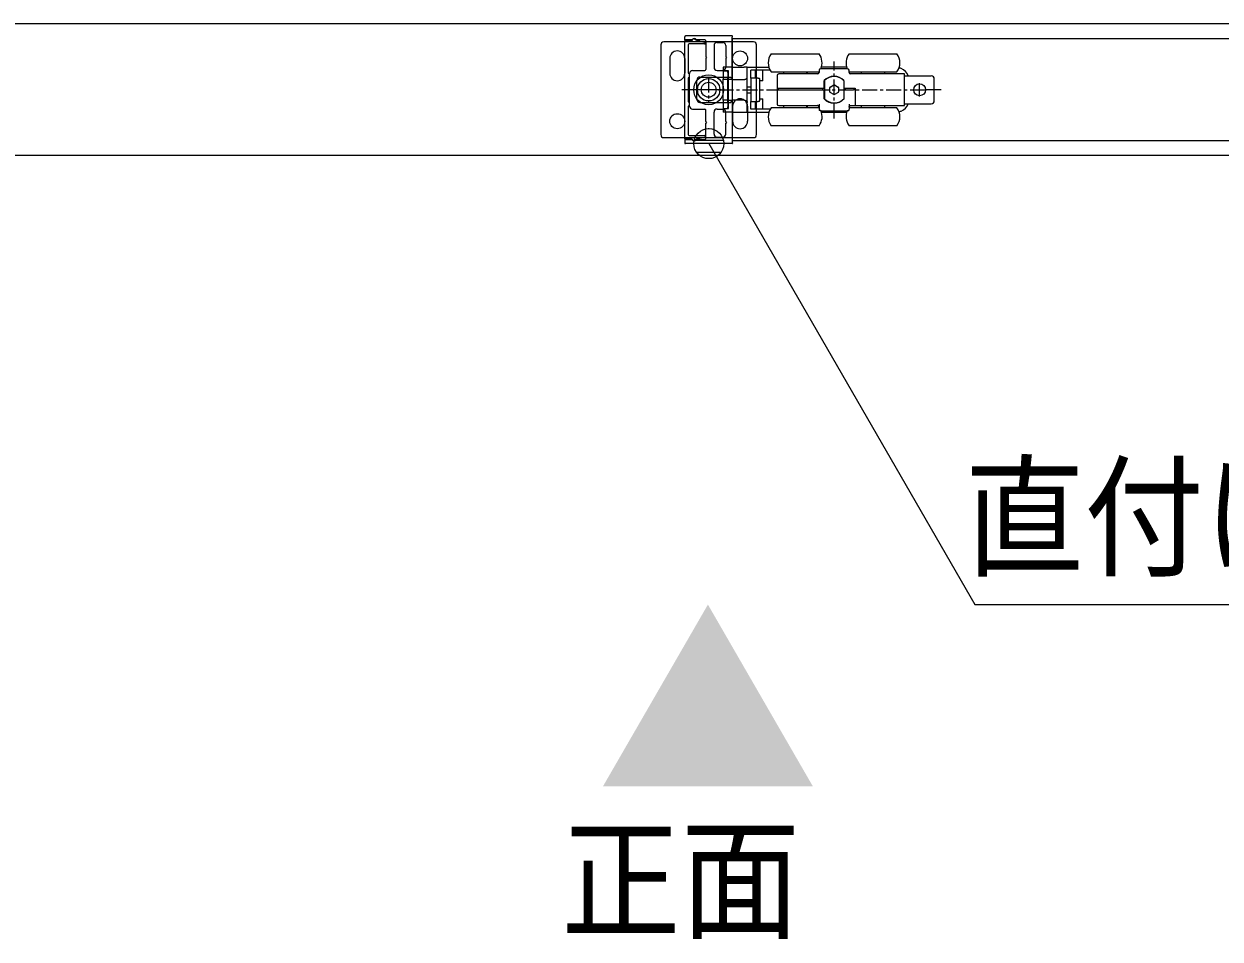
# Model space of a CAD drawing. Units: millimetres, scale not verified. Extents: x -6062 to 6062, y -3045 to 3045.
# Drawn here: x -3346.3 to -2946.6, y 944.1 to 1249.8 of the extents above; entities that cross this region are included whole.
import ezdxf
from ezdxf.enums import TextEntityAlignment as Align

# ---------------------------------------------------------------- set-up
doc = ezdxf.new("R2010")
doc.units = ezdxf.units.MM
doc.header["$LTSCALE"] = 20
doc.linetypes.add('CHAIN1', pattern=[8, 5, -1, 1, -1])
doc.layers.add('0-2_2寸法-3', color=7, linetype='Continuous', lineweight=9)
doc.layers.add('0-4_3一般', color=7, linetype='Continuous', lineweight=9)
doc.styles.add('ＭＳ ゴシック', font='')
doc.styles.get('ＭＳ ゴシック').set_extended_font_data('MS Gothic')

# ---------------------------------------------------------------- blocks, each defined once
blk = doc.blocks.new('グループ-69')
at = {"layer": '0-4_3一般'}
for p, q in [((-26300, 24876.9), (-26900, 24876.9)), ((-26760, 24890.9), (-26760, 24910.9)), ((-26711, 24890.9), (-26760, 24890.9)), ((-26444, 24916.9), (-26754, 24916.9)), ((-26628, 24862.9), (-26730, 24862.9)), ((-26626, 24890.9), (-26683.4, 24890.9)), ((-26660.1, 24882.5), (-26626.8, 24875.8)), ((-26622, 24870), (-26622, 24868.9)), ((-26620, 24884.9), (-26620, 24779.9)), ((-26544, 24872.9), (-26506, 24872.9)), ((-26442, 24640.9), (-26442, 24908.9)), ((-26442, 24896.9), (-26442, 24216.9)), ((-11018, 24896.9), (-26442, 24896.9)), ((-26440, 24912.3), (-26440, 24912.9)), ((-26920, 24856.9), (-26920, 24256.9)), ((-26736, 24856.9), (-26736, 24666.9)), ((-26564, 24852.9), (-26564, 24705.9)), ((-26486, 24852.9), (-26486, 24779.9)), ((-26280, 24256.9), (-26280, 24856.9)), ((-26182, 24796.9), (-25862, 24796.9)), ((-25662, 24796.9), (-25342, 24796.9)), ((-26860, 24766.9), (-26860, 24716.9)), ((-26860, 24716.9), (-26860, 24666.9)), ((-26760, 24766.9), (-26760, 24716.9)), ((-26760, 24716.9), (-26760, 24666.9)), ((-26620, 24779.9), (-26614, 24773.9)), ((-26614, 24773.9), (-26620, 24767.9)), ((-26620, 24767.9), (-26620, 24691.9)), ((-26502, 24706.9), (-26502, 24682.9)), ((-26442, 24706.9), (-26502, 24706.9)), ((-26486, 24779.9), (-26480, 24773.9)), ((-26480, 24773.9), (-26486, 24767.9)), ((-26486, 24767.9), (-26486, 24705.9)), ((-26442, 24706.9), (-26442, 24626.9)), ((-26442, 24706.9), (-26362, 24706.9)), ((-26342, 24706.9), (-26197.4, 24706.9)), ((-25677.4, 24706.9), (-25846.6, 24706.9)), ((-25322.6, 24702), (-25327.8, 24703.3)), ((-26736, 24636.9), (-26736, 24476.9)), ((-26728, 24447.9), (-26728, 24665.9)), ((-26708, 24685.9), (-26626, 24685.9)), ((-26678, 24491.9), (-26678, 24621.9)), ((-26658, 24641.9), (-26452, 24641.9)), ((-26544, 24685.9), (-26506, 24685.9)), ((-26472, 24681.9), (-26504, 24681.9)), ((-26504, 24681.9), (-26504, 24671.9)), ((-26504, 24671.9), (-26504, 24636.9)), ((-26504, 24636.9), (-26504, 24626.9)), ((-26504, 24486.9), (-26504, 24626.9)), ((-26468, 24682.9), (-26502, 24682.9)), ((-26472, 24671.9), (-26472, 24681.9)), ((-26472, 24681.9), (-26468, 24681.9)), ((-26472, 24671.9), (-26472, 24636.9)), ((-26472, 24486.9), (-26472, 24626.9)), ((-26468, 24626.9), (-26468, 24682.9)), ((-26468, 24626.9), (-26442, 24626.9)), ((-26468, 24486.9), (-26468, 24626.9)), ((-26452, 24641.9), (-26452, 24640.9)), ((-26448, 24636.9), (-26446, 24636.9)), ((-26442, 24626.9), (-26442, 24626.2)), ((-26442, 24626.2), (-26362, 24626.2)), ((-26342, 24641), (-26342, 24641.7)), ((-26288, 24686.9), (-26318, 24686.9)), ((-26318, 24634.9), (-26318, 24686.9)), ((-26318, 24632.2), (-26318, 24629.7)), ((-26288, 24634.9), (-26288, 24686.9)), ((-26238, 24686.9), (-26288, 24686.9)), ((-26270.8, 24634.9), (-26264, 24634.9)), ((-26258, 24484.9), (-26258, 24628.9)), ((-26238, 24616.9), (-26238, 24686.9)), ((-26188.6, 24686.9), (-26238, 24686.9)), ((-26182, 24676.9), (-25862, 24676.9)), ((-25872, 24662.9), (-26132, 24662.9)), ((-26098, 24662.9), (-26098, 24676.9)), ((-25946, 24676.9), (-25946, 24662.9)), ((-25942, 24676.9), (-25942, 24662.9)), ((-25862, 24686.9), (-25862, 24672.9)), ((-25672, 24696.9), (-25852, 24696.9)), ((-25797, 24696.9), (-25797, 24697.1)), ((-25791.5, 24696.9), (-25791.5, 24697.1)), ((-25789.8, 24697.1), (-25789.8, 24696.9)), ((-25776.7, 24696.9), (-25776.7, 24697.1)), ((-25768.3, 24697.1), (-25768.3, 24696.9)), ((-25752.4, 24696.9), (-25752.4, 24697.1)), ((-25745.8, 24696.9), (-25745.8, 24697.1)), ((-25744, 24697.1), (-25744, 24696.9)), ((-25736.7, 24697.1), (-25736.7, 24696.9)), ((-25662, 24672.9), (-25662, 24686.9)), ((-25662, 24676.9), (-25342, 24676.9)), ((-25292, 24662.9), (-25652, 24662.9)), ((-25578, 24662.9), (-25578, 24676.9)), ((-25426, 24676.9), (-25426, 24662.9)), ((-25292, 24450.9), (-25292, 24662.9)), ((-25292, 24649.9), (-25272, 24649.9)), ((-25272, 24649.9), (-25112, 24649.9)), ((-25092, 24483.9), (-25092, 24629.9)), ((-26342, 24576.9), (-26318, 24576.9)), ((-26238, 24616.9), (-26258, 24616.9)), ((-26142, 24566.9), (-26142, 24556.9)), ((-26142, 24556.9), (-26142, 24460.9)), ((-26132, 24556.9), (-26142, 24556.9)), ((-26132, 24566.9), (-25828, 24566.9)), ((-26132, 24556.9), (-25828, 24556.9)), ((-25838, 24556.9), (-25838, 24566.9)), ((-25828, 24566.9), (-25828, 24618.1)), ((-25828, 24495.7), (-25828, 24556.9)), ((-25828, 24556.9), (-25825.5, 24556.9)), ((-25825.5, 24617.9), (-25825.5, 24495.9)), ((-25789, 24574.8), (-25791, 24573.6)), ((-25791, 24573.6), (-25791, 24571.3)), ((-25791, 24542.4), (-25791, 24571.3)), ((-25791, 24542.4), (-25791, 24540.1)), ((-25789, 24574.8), (-25764, 24589.2)), ((-25762, 24590.4), (-25764, 24589.2)), ((-25760, 24589.2), (-25762, 24590.4)), ((-25760, 24589.2), (-25735, 24574.8)), ((-25733, 24573.6), (-25735, 24574.8)), ((-25733, 24571.3), (-25733, 24573.6)), ((-25733, 24571.3), (-25733, 24542.4)), ((-25733, 24540.1), (-25733, 24542.4)), ((-25696, 24618.1), (-25696, 24566.9)), ((-25696, 24566.9), (-25622, 24566.9)), ((-25696, 24556.9), (-25696, 24495.7)), ((-25696, 24556.9), (-25632, 24556.9)), ((-25695.5, 24556.9), (-25695.5, 24566.9)), ((-25686, 24556.9), (-25686, 24566.9)), ((-25622, 24556.9), (-25632, 24556.9)), ((-25622, 24566.9), (-25622, 24460.9)), ((-26472, 24486.9), (-26504, 24486.9)), ((-26504, 24486.9), (-26504, 24476.9)), ((-26504, 24476.9), (-26504, 24441.9)), ((-26472, 24476.9), (-26472, 24486.9)), ((-26472, 24476.9), (-26472, 24441.9)), ((-26448, 24476.9), (-26446, 24476.9)), ((-26362, 24487.6), (-26442, 24487.6)), ((-26442, 24487.6), (-26442, 24486.9)), ((-26442, 24472.9), (-26442, 24204.9)), ((-26342, 24536.9), (-26318, 24536.9)), ((-26342, 24472.7), (-26342, 24472)), ((-26342, 24406.9), (-26342, 24472)), ((-26318, 24481.5), (-26318, 24478.9)), ((-26318, 24478.9), (-26270.8, 24478.9)), ((-26288, 24426.9), (-26288, 24478.9)), ((-26264, 24478.9), (-26270.8, 24478.9)), ((-26258, 24496.9), (-26238, 24496.9)), ((-26238, 24426.9), (-26238, 24496.9)), ((-25862, 24460.9), (-25862, 24426.9)), ((-25791, 24540.1), (-25789, 24539)), ((-25764, 24524.6), (-25789, 24539)), ((-25764, 24524.6), (-25762, 24523.4)), ((-25762, 24523.4), (-25760, 24524.6)), ((-25735, 24539), (-25760, 24524.6)), ((-25735, 24539), (-25733, 24540.1)), ((-25662, 24460.9), (-25662, 24426.9)), ((-25622, 24460.9), (-25622, 24450.9)), ((-25292, 24463.9), (-25272, 24463.9)), ((-25272, 24463.9), (-25112, 24463.9)), ((-26736, 24446.9), (-26736, 24256.9)), ((-26708, 24427.9), (-26626, 24427.9)), ((-26620, 24345.9), (-26620, 24421.9)), ((-26564, 24260.9), (-26564, 24407.9)), ((-26544, 24427.9), (-26506, 24427.9)), ((-26504, 24441.9), (-26504, 24431.9)), ((-26504, 24431.9), (-26472, 24431.9)), ((-26502, 24430.9), (-26502, 24406.9)), ((-26486, 24345.9), (-26486, 24407.9)), ((-26472, 24431.9), (-26472, 24441.9)), ((-26472, 24431.9), (-26468, 24431.9)), ((-26442, 24406.9), (-26362, 24406.9)), ((-26440, 24446.9), (-26440, 24396.9)), ((-26440, 24396.9), (-26440, 24346.9)), ((-26362, 24406.9), (-26342, 24406.9)), ((-26342, 24406.9), (-26197.4, 24406.9)), ((-26340, 24446.9), (-26340, 24396.9)), ((-26340, 24396.9), (-26340, 24346.9)), ((-26238, 24426.9), (-26288, 24426.9)), ((-26188.6, 24426.9), (-26238, 24426.9)), ((-25862, 24436.9), (-26182, 24436.9)), ((-26132, 24450.9), (-25862, 24450.9)), ((-26098, 24436.9), (-26098, 24450.9)), ((-25946, 24450.9), (-25946, 24436.9)), ((-25942, 24450.9), (-25942, 24436.9)), ((-25871.6, 24450.8), (-25872, 24450.9)), ((-25862, 24426.9), (-25862, 24420.1)), ((-25861.7, 24419.9), (-25862, 24420.1)), ((-25850.3, 24416.9), (-25848.8, 24416.9)), ((-25848.8, 24416.9), (-25675.2, 24416.9)), ((-25846.6, 24406.9), (-25677.4, 24406.9)), ((-25675.2, 24416.9), (-25673.7, 24416.9)), ((-25662.3, 24419.9), (-25662, 24420.1)), ((-25662, 24450.9), (-25622, 24450.9)), ((-25342, 24436.9), (-25662, 24436.9)), ((-25662, 24420.1), (-25662, 24426.9)), ((-25652.4, 24450.8), (-25652, 24450.9)), ((-25622, 24450.9), (-25292, 24450.9)), ((-25578, 24436.9), (-25578, 24450.9)), ((-25426, 24450.9), (-25426, 24436.9)), ((-25327.8, 24410.4), (-25322.6, 24411.7)), ((-26620, 24345.9), (-26614, 24339.9)), ((-26614, 24339.9), (-26620, 24333.9)), ((-26620, 24228.9), (-26620, 24333.9)), ((-26486, 24345.9), (-26480, 24339.9)), ((-26480, 24339.9), (-26486, 24333.9)), ((-26486, 24260.9), (-26486, 24333.9)), ((-25862, 24316.9), (-26182, 24316.9)), ((-25342, 24316.9), (-25662, 24316.9)), ((-26900, 24236.9), (-26300, 24236.9)), ((-26760, 24222.9), (-26760, 24202.9)), ((-26711, 24222.9), (-26760, 24222.9)), ((-26730, 24250.9), (-26628, 24250.9)), ((-26626, 24222.9), (-26683.4, 24222.9)), ((-26626.8, 24237.9), (-26660.1, 24231.3)), ((-26622, 24244.9), (-26622, 24243.8)), ((-26544, 24240.9), (-26506, 24240.9)), ((-26444, 24196.9), (-26754, 24196.9)), ((-26442, 24216.9), (-11018, 24216.9)), ((-26440, 24201.4), (-26440, 24200.9)), ((-10710, 24116.9), (-42470, 24116.9))]:
    blk.add_line(p, q, dxfattribs=at)
at = {"layer": '0-4_3一般', "linetype": 'CHAIN1'}
for p, q in [((-25762, 24365.7), (-25762, 24745.7)), ((-26600, 24639.4), (-26600, 24474.4)), ((-26680.4, 24556.9), (-26800.4, 24556.9)), ((-26614, 24556.9), (-26769.5, 24556.9)), ((-26517.5, 24556.9), (-26682.5, 24556.9)), ((-26534, 24556.9), (-25234, 24556.9)), ((-25234, 24556.9), (-25146, 24556.9)), ((-25190, 24512.9), (-25190, 24600.9)), ((-25046, 24556.9), (-25146, 24556.9))]:
    blk.add_line(p, q, dxfattribs=at)
at = {"layer": '0-4_3一般'}
for points in [[(-10710, 24116.9), (-10710, 24996.9), (-42470, 24996.9), (-42470, 24116.9)], [(-26710, 24226.9), (-26760, 24226.9), (-26760, 24886.9), (-26710, 24886.9)], [(-26695, 24895.5), (-26673.1, 24882.9), (-26664, 24882.9)], [(-26342, 24472), (-26342, 24641.7), (-26342, 24706.9), (-26362, 24706.9)], [(-26736, 24666.9), (-26730, 24666.9), (-26730, 24636.9), (-26736, 24636.9)], [(-26504, 24626.9), (-26472, 24626.9), (-26472, 24636.9)], [(-26362, 24626.2), (-26361.3, 24626.2), (-26360.6, 24626.3), (-26359.9, 24626.4), (-26359.2, 24626.5), (-26358.6, 24626.6), (-26357.9, 24626.8), (-26357.2, 24627), (-26356.5, 24627.1), (-26355.8, 24627.3), (-26355.2, 24627.6), (-26354.5, 24627.8), (-26353.8, 24628), (-26353.2, 24628.3), (-26352.5, 24628.6), (-26351.8, 24628.9), (-26351.2, 24629.2), (-26350.5, 24629.6), (-26349.8, 24629.9), (-26349.2, 24630.3), (-26348.5, 24630.7), (-26347.9, 24631.1), (-26347.3, 24631.6), (-26346.7, 24632), (-26346.2, 24632.5), (-26345.7, 24632.9), (-26345.2, 24633.4), (-26344.8, 24633.9), (-26344.4, 24634.4), (-26344, 24635), (-26343.6, 24635.5), (-26343.3, 24636.1), (-26343.1, 24636.6), (-26342.8, 24637.2), (-26342.6, 24637.8), (-26342.4, 24638.4), (-26342.3, 24639.1), (-26342.2, 24639.7), (-26342.1, 24640.4), (-26342, 24641)], [(-26270.8, 24634.9), (-26318, 24634.9), (-26318, 24632.2)], [(-26318, 24629.7), (-26318, 24484), (-26318, 24481.5)], [(-26142, 24652.9), (-26142, 24566.9), (-26132, 24566.9)], [(-26736, 24476.9), (-26730, 24476.9), (-26730, 24446.9), (-26736, 24446.9)], [(-26658, 24471.9), (-26452, 24471.9), (-26452, 24472.9)], [(-26502, 24430.9), (-26468, 24430.9), (-26468, 24486.9), (-26442, 24486.9), (-26442, 24406.9), (-26502, 24406.9)], [(-26362, 24487.6), (-26361.3, 24487.5), (-26360.6, 24487.5), (-26359.9, 24487.4), (-26359.2, 24487.3), (-26358.6, 24487.1), (-26357.9, 24487), (-26357.2, 24486.8), (-26356.5, 24486.6), (-26355.8, 24486.4), (-26355.2, 24486.2), (-26354.5, 24486), (-26353.8, 24485.7), (-26353.2, 24485.4), (-26352.5, 24485.2), (-26351.8, 24484.8), (-26351.2, 24484.5), (-26350.5, 24484.2), (-26349.8, 24483.8), (-26349.2, 24483.4), (-26348.5, 24483), (-26347.9, 24482.6), (-26347.3, 24482.2), (-26346.7, 24481.8), (-26346.2, 24481.3), (-26345.7, 24480.8), (-26345.2, 24480.3), (-26344.8, 24479.8), (-26344.4, 24479.3), (-26344, 24478.8), (-26343.6, 24478.3), (-26343.3, 24477.7), (-26343.1, 24477.1), (-26342.8, 24476.5), (-26342.6, 24475.9), (-26342.4, 24475.3), (-26342.3, 24474.7), (-26342.2, 24474.1), (-26342.1, 24473.4), (-26342, 24472.7)], [(-26288, 24426.9), (-26318, 24426.9), (-26318, 24478.9)], [(-25862, 24440.9), (-25862.1, 24441.3), (-25862.1, 24441.7), (-25862.2, 24442), (-25862.3, 24442.4), (-25862.4, 24442.8), (-25862.5, 24443.1), (-25862.6, 24443.5), (-25862.8, 24443.8), (-25862.9, 24444.2), (-25863.1, 24444.5), (-25863.2, 24444.9), (-25863.4, 24445.2), (-25863.6, 24445.5), (-25863.8, 24445.8), (-25864, 24446.1), (-25864.2, 24446.4), (-25864.5, 24446.7), (-25864.7, 24447), (-25865, 24447.3), (-25865.3, 24447.6), (-25865.6, 24447.9), (-25865.8, 24448.2), (-25866.1, 24448.4), (-25866.4, 24448.6), (-25866.7, 24448.9), (-25867.1, 24449.1), (-25867.4, 24449.3), (-25867.7, 24449.5), (-25868, 24449.7), (-25868.4, 24449.8), (-25868.7, 24450), (-25869, 24450.1), (-25869.4, 24450.3), (-25869.7, 24450.4), (-25870.1, 24450.5), (-25870.5, 24450.6), (-25870.8, 24450.7), (-25871.2, 24450.8), (-25871.6, 24450.8)], [(-25848.8, 24416.9), (-25849.1, 24416.9), (-25849.5, 24416.9), (-25849.8, 24416.9), (-25850.2, 24417), (-25850.5, 24417), (-25850.8, 24417), (-25851.2, 24417), (-25851.5, 24417.1), (-25851.9, 24417.1), (-25852.2, 24417.2), (-25852.5, 24417.2), (-25852.9, 24417.3), (-25853.2, 24417.3), (-25853.6, 24417.4), (-25853.9, 24417.4), (-25854.2, 24417.5), (-25854.6, 24417.5), (-25854.9, 24417.6), (-25855.2, 24417.7), (-25855.6, 24417.8), (-25855.9, 24417.8), (-25856.2, 24417.9), (-25856.6, 24418), (-25856.9, 24418.1), (-25857.2, 24418.2), (-25857.6, 24418.3), (-25857.9, 24418.4), (-25858.2, 24418.5), (-25858.5, 24418.6), (-25858.9, 24418.7), (-25859.2, 24418.8), (-25859.5, 24419), (-25859.8, 24419.1), (-25860.1, 24419.2), (-25860.4, 24419.4), (-25860.8, 24419.5), (-25861.1, 24419.6), (-25861.4, 24419.8), (-25861.7, 24419.9)], [(-25675.2, 24416.9), (-25674.9, 24416.9), (-25674.5, 24416.9), (-25674.2, 24416.9), (-25673.8, 24417), (-25673.5, 24417), (-25673.2, 24417), (-25672.8, 24417), (-25672.5, 24417.1), (-25672.1, 24417.1), (-25671.8, 24417.2), (-25671.5, 24417.2), (-25671.1, 24417.3), (-25670.8, 24417.3), (-25670.4, 24417.4), (-25670.1, 24417.4), (-25669.8, 24417.5), (-25669.4, 24417.5), (-25669.1, 24417.6), (-25668.8, 24417.7), (-25668.4, 24417.8), (-25668.1, 24417.8), (-25667.8, 24417.9), (-25667.4, 24418), (-25667.1, 24418.1), (-25666.8, 24418.2), (-25666.4, 24418.3), (-25666.1, 24418.4), (-25665.8, 24418.5), (-25665.5, 24418.6), (-25665.1, 24418.7), (-25664.8, 24418.8), (-25664.5, 24419), (-25664.2, 24419.1), (-25663.9, 24419.2), (-25663.6, 24419.4), (-25663.2, 24419.5), (-25662.9, 24419.6), (-25662.6, 24419.8), (-25662.3, 24419.9)], [(-25662, 24440.9), (-25661.9, 24441.3), (-25661.9, 24441.7), (-25661.8, 24442), (-25661.7, 24442.4), (-25661.6, 24442.8), (-25661.5, 24443.1), (-25661.4, 24443.5), (-25661.2, 24443.8), (-25661.1, 24444.2), (-25660.9, 24444.5), (-25660.8, 24444.9), (-25660.6, 24445.2), (-25660.4, 24445.5), (-25660.2, 24445.8), (-25660, 24446.1), (-25659.8, 24446.4), (-25659.5, 24446.7), (-25659.3, 24447), (-25659, 24447.3), (-25658.7, 24447.6), (-25658.4, 24447.9), (-25658.2, 24448.2), (-25657.9, 24448.4), (-25657.6, 24448.6), (-25657.3, 24448.9), (-25656.9, 24449.1), (-25656.6, 24449.3), (-25656.3, 24449.5), (-25656, 24449.7), (-25655.6, 24449.8), (-25655.3, 24450), (-25655, 24450.1), (-25654.6, 24450.3), (-25654.3, 24450.4), (-25653.9, 24450.5), (-25653.5, 24450.6), (-25653.2, 24450.7), (-25652.8, 24450.8), (-25652.4, 24450.8)], [(-26664, 24230.9), (-26673.1, 24230.9), (-26695, 24218.2)]]:
    blk.add_lwpolyline(points, dxfattribs=at)
for centre, radius in [((-26390, 24766.9), 50), ((-26600, 24556.9), 100), ((-26600, 24556.9), 75), ((-26600, 24556.9), 50), ((-25190, 24556.9), 40), ((-26810, 24346.9), 50)]:
    blk.add_circle(centre, radius, dxfattribs=at)
for centre, radius, start, end in [((-26900, 24856.9), 20, 90, 180), ((-26754, 24910.9), 6, 90, 180), ((-26730, 24856.9), 6, 90, 180), ((-26711, 24894.9), 4, 270, 326.25101), ((-26700, 24886.9), 10, 60, 180), ((-26696, 24884.9), 14, 25.37693, 146.25101), ((-26664, 24862.9), 20, 78.69007, 90), ((-26628, 24868.9), 6, 270, 0), ((-26628, 24870), 6, 0, 78.69007), ((-26626, 24884.9), 6, 0, 90), ((-26544, 24852.9), 20, 90, 180), ((-26506, 24852.9), 20, 0, 90), ((-26444, 24912.9), 4, 0, 90), ((-26444, 24912.3), 4, 300, 0), ((-26300, 24856.9), 20, 0, 90), ((-26810, 24766.9), 50, 0, 180), ((-26102, 24736.9), 100, 143.1301, 216.8699), ((-25942, 24736.9), 100, 336.42182, 36.8699), ((-25582, 24736.9), 100, 143.1301, 203.57818), ((-25422, 24736.9), 100, 323.1301, 36.8699), ((-26544, 24705.9), 20, 180, 270), ((-26506, 24705.9), 20, 270, 0), ((-25342, 24624.4), 80, 69.44395, 75.96376), ((-26810, 24666.9), 50, 180, 0), ((-26708, 24665.9), 20, 90, 180), ((-26658, 24621.9), 20, 90, 180), ((-26626, 24691.9), 6, 270, 0), ((-26448, 24640.9), 4, 180, 270), ((-26446, 24640.9), 4, 270, 0), ((-26264, 24628.9), 6, 0, 90), ((-26132, 24652.9), 10, 90, 180), ((-25872, 24672.9), 10, 270, 0), ((-25852, 24686.9), 10, 90, 180), ((-25762, 24556.9), 90, 42.83343, 137.16657), ((-25762, 24556.9), 88, 40.86657, 136.1402), ((-25672, 24686.9), 10, 0, 90), ((-25652, 24672.9), 10, 180, 270), ((-25342, 24624.4), 80, 18.55872, 69.44395), ((-25112, 24629.9), 20, 0, 90), ((-25787, 24571.3), 4, 120, 180), ((-25787, 24542.4), 4, 180, 240), ((-25762, 24585.8), 4, 60, 120), ((-25737, 24571.3), 4, 0, 60), ((-25737, 24542.4), 4, 300, 0), ((-26658, 24491.9), 20, 180, 270), ((-26448, 24472.9), 4, 90, 180), ((-26446, 24472.9), 4, 0, 90), ((-26390, 24446.9), 50, 0, 180), ((-26264, 24484.9), 6, 270, 0), ((-26132, 24460.9), 10, 180, 270), ((-25762, 24556.9), 90, 222.83343, 317.16657), ((-25762, 24556.9), 88, 223.8598, 319.13343), ((-25762, 24528), 4, 240, 300), ((-25342, 24489.3), 80, 290.55605, 341.44128), ((-25112, 24483.9), 20, 270, 0), ((-26708, 24447.9), 20, 180, 270), ((-26626, 24421.9), 6, 0, 90), ((-26544, 24407.9), 20, 90, 180), ((-26506, 24407.9), 20, 0, 90), ((-26102, 24376.9), 100, 143.1301, 216.8699), ((-25942, 24376.9), 100, 323.1301, 24.27374), ((-25582, 24376.9), 100, 155.72568, 216.8699), ((-25422, 24376.9), 100, 323.1301, 36.8699), ((-25342, 24489.3), 80, 284.03624, 290.55605), ((-26390, 24346.9), 50, 180, 0), ((-26900, 24256.9), 20, 180, 270), ((-26730, 24256.9), 6, 180, 270), ((-26711, 24218.9), 4, 33.74899, 90), ((-26700, 24226.9), 10, 180, 300), ((-26696, 24228.9), 14, 213.74899, 334.62307), ((-26664, 24250.9), 20, 270, 281.30993), ((-26628, 24244.9), 6, 0, 90), ((-26628, 24243.8), 6, 281.30993, 0), ((-26626, 24228.9), 6, 270, 0), ((-26544, 24260.9), 20, 180, 270), ((-26506, 24260.9), 20, 270, 0), ((-26300, 24256.9), 20, 270, 0), ((-26754, 24202.9), 6, 180, 270), ((-26444, 24200.9), 4, 270, 0), ((-26444, 24201.4), 4, 0, 60)]:
    blk.add_arc(centre, radius, start, end, dxfattribs=at)

msp = doc.modelspace()

# ---------------------------------------------------------------- linework, layer by layer
at = {"layer": '0-2_2寸法-3'}
for p, q in [((-3117.28, 1214.84), (-3117.62, 1214.84)), ((-3117.28, 1214.84), (-3117.62, 1214.84)), ((-3112.56, 1210.84), (-3122.34, 1210.84)), ((-3113.45, 1206.84), (-3121.45, 1206.84))]:
    msp.add_line(p, q, dxfattribs=at)
msp.add_lwpolyline([(-3117.45, 1209.84), (-3028.54, 1055.84), (-2712.53, 1055.84)], dxfattribs=at)
msp.add_circle((-3117.45, 1209.84), 5.01, dxfattribs=at)
msp.add_circle((-3117.45, 1209.84), 5.01, dxfattribs=at)
msp.add_solid([(-3082.68, 995.1), (-3117.75, 1055.84), (-3152.82, 995.1)], dxfattribs=at)

# ---------------------------------------------------------------- block references
at = {"layer": '0-4_3一般', "xscale": 0.05, "yscale": 0.05}
msp.add_blockref('グループ-69', (-1787.5, 0), dxfattribs=at)

# ---------------------------------------------------------------- texts
at = {"layer": '0-2_2寸法-3', "style": 'ＭＳ ゴシック', "width": 0.9}
for s, p in [('直付け下ガイド', (-3031.99, 1059.02)), ('正面', (-3166.83, 937.86))]:
    msp.add_text(s, height=32.55, dxfattribs=at).set_placement(p, align=Align.BOTTOM_LEFT)

doc.saveas('drawing.dxf')
